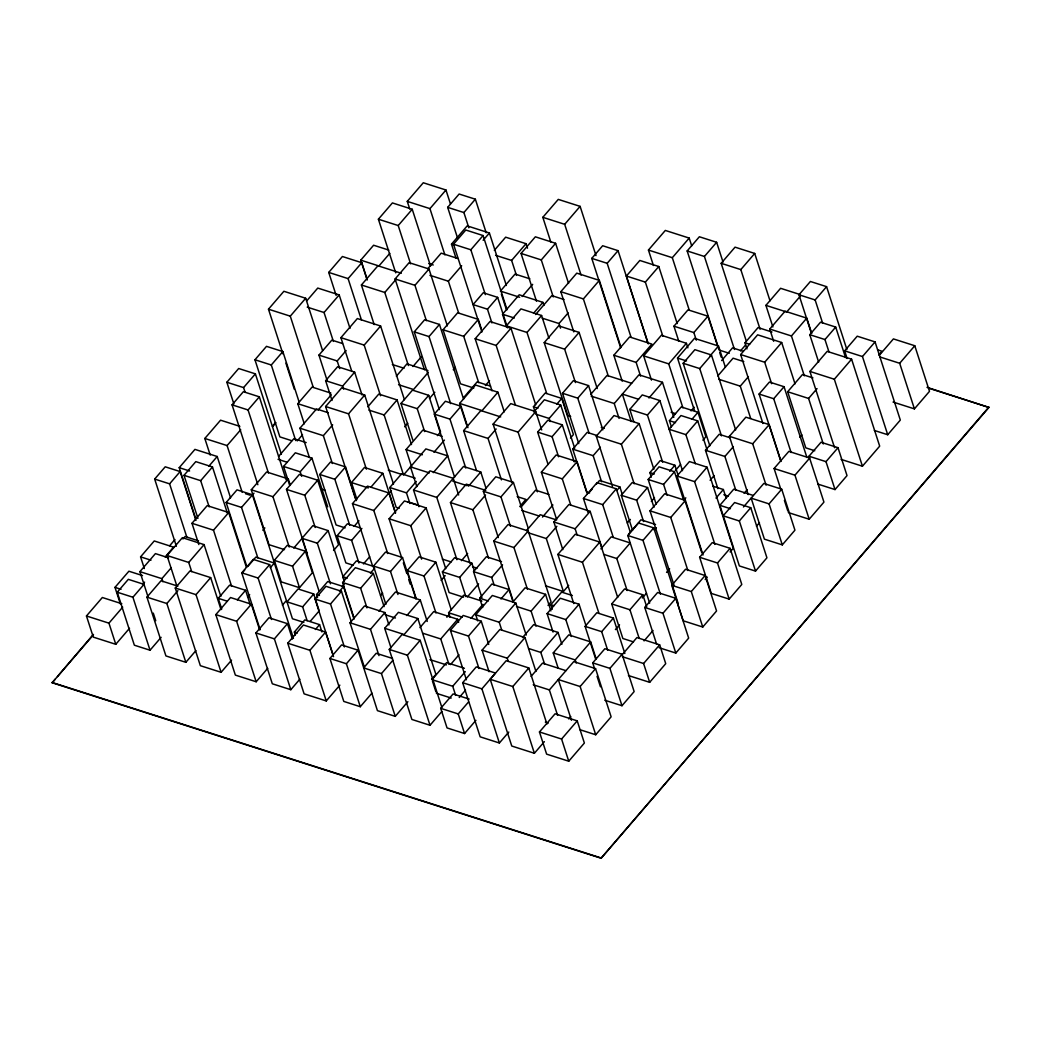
<?xml version="1.0" encoding="UTF-8"?>
<svg xmlns="http://www.w3.org/2000/svg" width="1041" height="1041" viewBox="0 0 1041 1041"><rect width="100%" height="100%" fill="white"/><g stroke="black" fill="none" stroke-linecap="round" stroke-linejoin="round"><path stroke-width="1.5" d="M282.918 353.875L268.474 309.19L283.881 291.285L305.69 298.26L322.606 350.648M233.861 403.908L226.86 382.255L238.675 368.514L255.396 373.862L281.382 454.279M313.172 387.044L290.283 316.165L305.69 298.26M336.152 295.397L328.735 272.417L342.411 256.515L361.774 262.709L367.213 279.561M291.753 440.694L279.873 436.895L254.954 359.77L266.496 346.354L282.84 351.572L299.274 402.477M306.666 300.966L317.765 288.071L339.184 294.915L349.997 328.396M176.384 546.278L154.667 479.068L165.22 466.81L180.145 471.573L195.942 520.461M395.71 272.833L378.39 219.209L392.405 202.93L412.236 209.267L430.545 265.949M245.09 392.236L243.581 387.59L255.396 373.862M257.856 484.716L232.065 404.845L243.36 391.715L259.352 396.829L286.145 479.771M409.764 209.085L407.265 201.381L423.284 182.761L445.964 190.009L450.441 203.88M195.539 518.197L179.208 467.669L194.94 449.387L217.205 456.505L230.555 497.845M210.191 455.06L204.83 438.469L220.562 420.187L239.846 426.355M367.135 279.912L360.759 260.159L373.602 245.234L388.761 250.074M295.709 440.577L271.298 364.988L282.84 351.572M186.873 537.299L169.605 483.844L180.145 471.573M361.448 319.964L348.097 278.611L361.774 262.709M410.596 263.854L398.222 225.546L412.236 209.267M197.92 518.418L184.01 475.334L195.799 461.631L212.481 466.967L227.38 513.122M333.393 341.422L324.05 312.508L339.184 294.915M268.396 472.926L248.057 409.959L259.352 396.829M374.187 324.584L361.409 284.987L377.922 265.78L401.305 273.262M389.815 253.34L378.937 265.976L360.759 260.159M444.884 254.889L429.946 208.629L445.964 190.009M208.812 466.251L217.205 456.505M242.202 492.354L227.094 445.574L240.718 429.738M209.137 506.824L200.692 480.669L212.481 466.967M129.526 628.296L115.772 644.301L93.287 637.118L86.455 615.973L102.343 597.508L121.823 603.741M144.348 568.542L140.574 556.857L154.237 540.969L173.587 547.163L165.181 556.935M120.34 603.91L114.991 587.371L128.902 571.223L142.513 575.569M327.329 381.097L318.936 355.111L331.832 340.121L342.489 343.517M457.52 237.869L447.669 207.354L459.133 194.029L475.36 199.208L486.199 232.768M150.034 650.222L134.354 645.199L117.243 592.225L128.316 579.343L143.996 584.365L132.923 597.235L150.034 650.222L161.108 637.339M351.819 371.429L340.914 337.674L357.349 318.559L380.616 326.002L404.415 399.666M147.9 596.467L139.91 571.639L155.421 553.617L168.59 557.82M424.39 369.672L395.099 278.962L409.126 262.657L428.983 268.994L447.357 325.885M408.397 365.56L384.793 292.469L396.14 279.261M926.997 387.33L988.95 407.434L601.099 858.239L52.154 682.766L93.378 634.398M169.683 545.718L174.979 539.563M272.469 426.237L275.644 422.542M52.154 682.766L55.329 679.07M57.45 676.598L93.482 634.724M272.573 426.563L275.748 422.867M198.857 544.573L191.986 523.311L207.198 505.64L228.708 512.523L246.366 567.189M115.772 644.301L108.941 623.156L122.695 607.163M176.866 585.992L167.015 555.504L182.37 537.677L204.088 544.612L220.822 596.428M304.297 423.817L297.791 403.7L312.092 387.083L330.869 393.095M142.617 584.43L144.595 582.127M182.956 538.991L185.077 536.531L198.545 540.839M468.827 227.797L463.896 212.546L475.36 199.208M339.665 368.592L337.193 360.954L346.132 350.57M332.027 400.473L325.625 380.681L337.648 366.705L354.656 372.144L362.034 394.994M246.86 566.642L226.144 502.491L237.01 489.856L252.403 494.774L274.603 563.506M427.877 268.604L441.176 253.158L458.079 258.558M162.851 581.711L161.862 578.653L171.166 567.839M426.368 320.667L414.943 285.312L428.983 268.994M195.903 650.612L185.845 662.31L165.922 655.934L146.937 597.144L161.017 580.774L177.868 586.161M380.538 395.749L364.181 345.105L380.616 326.002M455.971 258.025L451.495 244.141L467.188 225.884L489.4 232.989L506.355 285.468M481.918 332.014L453.525 244.232L465.769 230.009L483.089 235.552L507.058 309.789M309.424 457.572L299.938 428.202L316.49 408.957L328.201 412.704M231.649 586.369L213.509 530.194L228.708 512.523M318.026 410.167L331.298 394.734M278.559 456.478L293.887 438.651L306.184 442.581M191.687 571.587L188.733 562.452L204.088 544.612M284.505 549.635L269.02 544.69L251.284 489.79L266.613 471.976L288.292 478.912L290.257 485.015M343.621 389.165L342.632 386.107L354.656 372.144M355.397 498.678L325.625 406.524L341.812 387.707L364.714 395.033L393.498 484.117M297.258 440.89L302.502 434.8M257.817 557.82L241.525 507.409L253.991 493.161M231.57 660.137L221.095 672.304L200.353 665.68L175.265 588.022L189.93 570.989L210.672 577.612L221.004 609.597M289.476 484.729L283.568 466.459L295.319 452.809L311.949 458.118L327.681 506.824M485.34 294.629L470.844 249.775L483.089 235.552M185.845 662.31L166.859 603.507L177.92 590.65M483.128 240.289L489.4 232.989M458.717 313.185L448.385 281.226L461.684 265.767M332.352 463.518L323.361 435.685L332.678 424.858M439.341 409.581L414.24 331.858L424.689 319.717L439.471 324.441L463.583 399.119M289.229 547.045L272.963 496.713L288.292 478.912M366.393 469.14L348.54 413.837L364.714 395.033M301.682 476.349L300.198 471.781L311.949 458.118M221.095 672.304L196.02 594.658L210.672 577.612M307.316 553.89L286.483 489.4L299.405 474.384L317.7 480.226L338.533 544.716L333.562 550.494M494.332 250.334L505.653 237.179L526.03 243.698L527.488 248.187M367.824 406.797L378.768 394.071L397.076 399.926L411.494 444.572M450.675 403.635L429.022 336.581L439.471 324.441M262.853 530.259L264.869 527.917M396.361 376.178L406.953 363.869L427.916 370.583M473.798 388.046L460.512 383.804L443.05 329.763L457.663 312.781L478.326 319.392L481.319 328.657M345.144 527.865L336.087 524.976L319.782 474.475L330.439 462.074L345.534 466.902L356.412 500.565M412.965 366.523L421.228 356.92M550.78 241.941L542.829 217.322L558.262 199.391L580.11 206.365L596.012 255.592M315.189 527.501L304.779 495.243L317.7 480.226M221.746 609.128L218.259 598.328L229.567 585.185L245.585 590.299L250.061 604.183M260.107 629.623L241.759 572.823L253.301 559.407L269.632 564.625L293.445 638.315M242.735 572.342L244.752 570M247.771 566.486L255.813 557.143L274.317 563.051L286.418 600.514L282.397 605.185M516.466 275.41L511.625 260.432L526.03 243.698M536.492 301.252L521.047 253.444L535.36 236.814L555.608 243.295L568.555 283.386M433.316 472.627L447.721 455.88L425.873 448.905L403.531 474.995L384.142 414.969L397.076 399.926M267.719 668.322L256.164 681.751L235.357 675.102L215.825 614.619L230.529 597.534L251.336 604.183L259.638 629.883M349.698 525.211L334.864 479.302L345.534 466.902M412.822 440.109L400.993 403.479L412.47 390.128L428.71 395.333L440.538 431.963L437.415 435.606M428.358 372.288L413.537 389.503L398.56 384.715M478.691 382.685L463.726 336.36L478.326 319.392M237.348 599.863L245.585 590.299M487.474 309.203L497.663 297.375L483.245 292.768L473.069 304.597L487.474 309.203L491.899 322.918M271.48 619.486L258.09 578.041L269.632 564.625M274.304 560.37L287.186 545.393L305.429 551.223L312.378 572.719L299.483 587.697L281.239 581.867L274.304 560.37L292.547 566.2L299.483 587.697M581.073 275.071L564.677 224.309L580.11 206.365M270.296 567.735L274.317 563.051M247.641 597.027L249.671 594.671M553.252 296.932L541.294 259.925L555.608 243.295M293.77 548.06L301.929 538.561M318.988 590.937L301.981 538.314L312.821 525.705L328.162 530.611L344.194 580.24M356.881 499.303L351.468 482.556L364.454 467.461L382.841 473.33L395.619 512.927M492.003 390.804L475.177 338.741L489.999 321.513L510.962 328.214L535.699 404.793M424.624 431.573L417.233 408.671L428.71 395.333M256.164 681.751L236.632 621.269L251.336 604.183M453.251 369.776L455.268 367.447M404.689 426.784L407.773 423.206M429.517 398.417L434.813 392.275M505.991 324.987L502.517 314.239L519.238 294.785L542.921 302.358L543.909 305.429M522.192 296.516L532.667 284.349M292.547 566.2L305.429 551.223M330.439 583.819L317.323 543.207L328.162 530.611M372.808 566.707L352.457 503.675L367.538 486.134L388.905 492.953L395.359 512.94M370.843 487.266L382.841 473.33M454.605 477.22L434.318 414.123L445.379 401.266L461.033 406.263L467.943 427.656M411.833 467.435L406.055 449.569L422.815 430.102L442.074 436.257M515.438 405.17L496.154 345.443L510.962 328.214M353.12 565.211L345.859 562.882L337.089 535.725L347.356 523.792L360.433 527.969M299.86 679.187L290.816 689.702L272.313 683.781L255.891 632.941L268.955 617.755L287.459 623.663L292.43 639.07M533.513 313.289L542.921 302.358M303.842 622.388L292.443 618.744L286.991 601.841L298.064 588.959L313.731 593.969L319.197 610.885L310.14 621.425M463.57 397.688L477.181 381.852L490.532 386.12M535.568 314.538L551.834 295.631L564.053 299.548M466.485 424.624L459.641 403.44L475.49 385.014L497.91 392.197L504.273 411.859M354.083 526.421L358.937 520.786M399.21 508.281L396.166 507.318L389.776 487.526L401.579 473.824L415.229 478.183M465.769 468.021L449.972 419.133L461.033 406.263M573.786 331.884L560.813 291.701L576.766 273.158L599.343 280.38L620.8 346.835M387.72 553.552L373.81 510.506L388.905 492.953M527.006 332.443L541.593 315.501L520.955 308.904L506.381 325.846L527.006 332.443L546.694 393.407M388.423 494.241L391.455 490.714M620.67 347.824L591.782 258.389L602.661 245.741L618.055 250.66L647.931 343.179M358.924 562.999L351.624 540.37L361.891 528.438M485.353 385.56L489.53 380.707M433.967 452.275L444.429 440.109M290.816 689.702L274.395 638.862L287.459 623.663M307.134 620.683L302.658 606.851L313.731 593.969M317.544 597.612L316.555 594.541L327.72 581.555L343.517 586.604L353.94 618.861M332.86 654.242L315.033 599.03L325.976 586.317L341.461 591.262L351.364 621.932M409.92 503.519L406.471 492.861L416.296 481.449M631.08 337.323L607.176 263.308L618.055 250.66M476.518 470.545L463.622 430.623L480.864 410.583L500.708 416.921M418.924 506.681L413.524 489.973L429.972 470.87L453.238 478.3L458.639 495.009M497.91 392.197L482.074 410.609L459.641 403.44M401.865 558.301L389.1 518.782L404.429 500.968L426.107 507.904L445.743 568.698M560.5 328.162L559.004 323.53L568.152 312.899M295.306 634.984L294.356 632.043L304.805 619.902L319.587 624.639L321.955 631.965M344.233 581.099L342.814 576.701L356.412 560.904L374.174 566.577M570.663 416.439L567.748 415.502L544.209 342.645L558.653 325.859L579.095 332.391L597.235 388.553M608.347 376.191L583.389 298.923L599.343 280.38M339.847 685.16L326.262 700.931L304.102 693.853L287.745 643.208L303.412 625.003L325.573 632.095L333.51 656.637M354.278 618.679L342.593 582.505L355.345 567.683L373.381 573.448L384.09 606.617M342.203 586.682L344.181 584.391M339.457 591.327L343.517 586.604M363.465 563.949L369.633 556.792M344.389 646.916L330.517 603.988L341.461 591.262M315.41 629.493L319.587 624.639M511.886 482.269L493.109 424.142L510.767 403.622L535.764 411.611L541.697 429.959M385.899 604.418L373.511 566.057L385.521 552.094L402.529 557.534L415.919 598.965M421.592 559.147L410.792 525.718L426.107 507.904M370.427 573.136L374.604 568.269M653.423 265.494L648.439 250.061L665.316 230.438L689.194 238.077L691.692 245.793M648.309 343.894L626.396 276.047L639.812 260.458L658.784 266.522L677.21 323.582M456.908 559.694L436.791 497.416L463.505 466.459L480.76 471.976L486.121 488.593M575.439 382.567L564.651 349.177L579.095 332.391M501.424 479.875L488.034 438.43L496.154 428.996M366.966 607.866L360.628 588.269L373.381 573.448M326.262 700.931L309.919 650.3L325.573 632.095M397.948 594.515L390.518 571.496L402.529 557.534M470.038 563.233L450.454 502.582L466.303 484.156L485.744 490.376M534.905 411.26L533.434 406.745L545.159 393.108L561.75 398.417L573.435 434.591L570.507 438.001M364.506 667.632L350.023 622.791L364.48 605.992L384.949 612.537L388.944 624.899M468.567 486.16L480.76 471.976M662.805 336.074L645.368 282.111L658.784 266.522M533.851 412.002L544.365 399.796L560.722 405.027L574.697 448.255M537.377 491.781L518.106 432.132L535.764 411.611M380.551 595.582L382.646 593.149M689.272 310.179L672.317 257.7L689.194 238.077M371.936 693.163L360.29 706.709L343.79 701.426L329.919 658.472L341.565 644.926L358.052 650.196L377.428 710.652L395.255 716.351L407.864 701.699M416.14 598.354L407.187 570.637L419.068 556.831L435.88 562.205L451.3 609.935M578.77 443.622L562.504 393.264L573.292 380.72L588.568 385.612L602.856 429.855M729.26 353.289L719.175 350.075L687.164 250.946L699.37 236.762L716.637 242.293L723.04 262.111M556.87 404.09L561.75 398.417M378.937 611.197L395.45 592.004L420.265 599.941L427.213 621.451M498.288 537.559L483.336 491.274L495.789 476.804L513.421 482.438L528.373 528.724M550.168 421.54L549.167 418.456L560.722 405.027M548.1 464.481L537.637 432.093L547.839 420.226L562.283 424.845L574.242 461.866M488.554 558.275L472.887 509.752L485.561 495.009M378.976 655.622L370.492 629.337L384.949 612.537M360.29 706.709L346.406 663.742L358.052 650.196M622.193 381.162L613.839 355.267L629.597 336.959L651.887 344.09L636.142 362.398L640.566 376.1M435.945 612.967L423.999 576.011L435.88 562.205M589.115 433.251L577.768 398.156L588.568 385.612M734.478 349.49L704.432 256.476L716.637 242.293M391.039 647.905L384.702 628.296L398.43 612.329L417.857 618.549L435.893 674.36L431.664 679.279M558.562 456.765L552.081 436.7L562.283 424.845M510.428 526.226L500.968 496.908L513.421 482.438M590.663 394.461L607.033 375.437L631.653 383.309M463.492 597.17L449.1 592.563L442.412 571.873L454.618 557.677L471.898 563.207L474.293 570.598M406.862 615.53L420.265 599.941M441.098 580.384L445.184 575.634M461.462 560.67L467.63 553.5M556.584 519.329L541.359 472.172L556.154 454.982L577.091 461.67L587.41 493.616M746.345 341.253L721.166 263.308L735.05 247.159L754.712 253.444L770.015 300.823M441.839 711.523L430.011 725.265L411.885 719.461L389.256 649.415L402.073 634.529L420.187 640.319L441.839 707.333M651.484 380.121L643.65 355.866L661.36 335.28L686.422 343.283L687.893 347.837M417.857 618.549L404.129 634.503L384.702 628.296M678.836 341.357L673.943 326.197L688.023 309.841L707.945 316.204L717.743 346.523M519.758 506.538L525.913 499.394L517.208 496.609M465.9 596.61L459.693 577.404L471.898 563.207M520.994 507.123L535.568 490.181L548.841 494.423M589.531 493.057L586.617 492.12L572.745 449.152L587.176 432.379L597.378 435.645M513.2 601.178L493.798 541.112L508.047 524.56L528.203 531.001L551.079 601.854L548.034 605.407M419.939 627.606L433.707 611.601L457.689 619.278L458.652 622.258M395.255 716.351L381.461 673.605L393.004 660.189M619.057 418.391L614.255 403.518L638.966 374.799L662.466 382.307L673.787 417.376M481.931 597.612L473.538 571.652L486.368 556.74L501.502 561.58M430.011 725.265L407.382 655.205L420.187 640.319M612.472 486.368L596.272 436.192L614.021 415.567L639.135 423.596L653.865 469.205M760.073 329.203L740.815 269.593L754.712 253.444M570.65 504.729L562.296 478.873L577.091 461.67M449.998 617.131L448.58 612.746L463.635 595.244L481.905 601.086M446.849 617.235L449.816 613.787M696.325 340.147L693.866 332.573L707.945 316.204M467.396 596.909L478.587 583.897M682.922 407.838L668.712 363.869L686.422 343.283M633.722 421.579L629.792 409.399L642.245 394.929L659.877 400.564L682.506 470.675M526.46 530.65L540.175 514.696L556.61 519.953M527.397 589.141L513.955 547.553L528.203 531.001M601.594 481.762L593.162 455.685L600.384 447.292M694.698 411.247L677.522 358.065L694.49 338.351L718.511 346.028L725.382 367.291M542.491 517.091L552.901 504.976M494.163 585.081L491.703 577.456L502.556 564.834M448.944 664.353L440.746 638.966L457.689 619.278M648.972 397.987L662.466 382.307M466.394 679.747L450.415 630.299L463.193 615.452L481.254 621.23L488.736 644.418M482.647 607.489L479.654 598.211L491.833 584.04L509.075 589.557L513.07 601.932M709.845 445.86L683.169 363.283L694.881 349.685L711.445 354.981L735.636 429.907M470.896 618.393L482.933 604.392M562.804 549.635L553.864 521.983L568.893 504.521L590.156 511.326L602.062 548.191M634.151 483.753L621.386 444.221L639.135 423.596M477.728 620.878L475.75 614.763L492.328 595.491L515.802 602.986L526.186 635.101M662.662 462.243L647.424 415.034L659.877 400.564M568.685 585.367L563.415 591.509L546.317 538.561L556.87 526.291M587.931 512.354L583.441 498.483L597.053 482.66L616.298 488.815L630.247 532.003M589.336 492.341L592.407 488.776M596.506 484.013L599.577 480.435L619.876 486.928L622.258 494.306M478.977 668.53L468.489 636.077L481.254 621.23M500.955 598.991L509.075 589.557M710.027 355.879L718.511 346.028M721.465 435.867L699.734 368.579L711.445 354.981M450.493 664.613L458.964 654.776M772.89 326.965L765.916 305.364L780.594 288.305L799.865 294.473M577.117 534.931L575.139 528.789L590.156 511.326M512.732 602.192L525.106 587.814L545.549 594.346L550.897 610.898M671.406 426.797L669.428 420.681L681.243 406.94L697.977 412.288L705.876 436.752L702.922 440.187M721.634 360.563L732.552 347.863L743.092 351.233M501.697 629.909L499.225 622.271L515.802 602.986M573.76 603.572L557.885 554.411L575.244 534.241L599.811 542.088L617.677 597.391M613.162 537.026L602.7 504.638L616.298 488.815M616.806 490.493L619.876 486.928M746.97 348.917L745.005 342.788L758.082 327.577L771.98 332.014M717.796 375.944L733.072 358.182L743.795 361.617M489.062 671.731L482.087 650.157L499.849 629.519L524.989 637.56L535.933 671.445M740.515 350.869L745.603 344.948M455.659 695.388L452.718 686.266L465.275 671.666M691.068 410.883L694.191 407.252M762.936 423.518L740.658 354.565L757.64 334.825L781.674 342.515L795.038 383.882M632.564 530.311L621.256 495.269L632.147 482.608L647.567 487.539L653.956 507.344M475.919 720.333L464.572 733.528L447.044 727.932L440.707 708.335L453.095 693.944L469.153 699.084M499.381 742.988L480.161 736.833L462.672 682.701L476.257 666.917L495.477 673.059L481.905 688.843L499.381 742.988L508.789 732.057M692.07 419.159L697.977 412.288M811.355 333.172L798.954 294.772L810.392 281.486L826.58 286.652L846.919 349.62M773.697 341.292L769.741 329.034L785.07 311.207L806.775 318.143L811.733 333.471M800.308 296.164L786.684 312.001L765.916 305.364M651.341 477.116L649.883 472.614L660.241 460.577L674.893 465.262L678.277 475.776M535.972 626.188L531.105 611.132L545.549 594.346M459.224 697.509L465.509 690.209M685.889 434.644L697.717 420.889L680.97 415.541L669.142 429.282L685.889 434.644L695.297 463.765M656.155 504.156L648.179 479.485L659.07 466.823L674.477 471.755L683.443 499.511M598.822 612.954L582.453 562.27L599.811 542.088M643.559 521.528L636.676 500.2L647.567 487.539M522.53 637.573L533.669 624.626L558.028 632.408L561.88 644.34M552.29 609.258L550.819 604.704L561.646 592.108L572.381 595.543M464.572 733.528L458.235 713.931L468.554 701.946M750.691 418.417L740.268 386.146L748.414 376.673M600.891 548.854L611.223 536.857L630.221 542.934L616.793 558.536L627.137 590.533M822.585 322.983L815.142 299.951L826.58 286.652M508.229 661.282L507.227 658.198L524.989 637.56M544.378 741.66L534.384 753.268L511.769 746.033L490.207 679.292L506.186 660.723L528.802 667.945L546.941 724.081M553.057 632.069L547.098 613.617L560.318 598.237L579.043 604.222L586.005 625.758M669.714 471.287L674.893 465.262M771.615 383.7L764.693 362.242L781.674 342.515M627.307 522.998L630.378 519.433M675.349 470.545L680.528 464.52M667.073 495.204L663.585 484.403L674.477 471.755M804.316 375.827L791.446 335.97L806.775 318.143M651.341 501.411L654.477 497.78M701.725 552.55L677.001 476.023L689.441 461.566L707.047 467.201L733.241 548.321L730.131 551.925M628.621 534.163L640.97 519.81L655.544 524.469M649.649 603.129L627.801 535.503L638.549 523.011L653.748 527.878L678.068 603.181M673.995 585.133L650 510.832L664.652 493.798L685.407 500.435L703.039 555.009M717.887 488.658L705.473 450.246L719.201 434.279L729.663 437.636M818.655 362.138L809.781 334.695L820.516 322.216L835.702 327.069L845.552 357.57M780.451 460.174L759.084 394.045L769.429 382.034L784.055 386.718L806.905 457.441M571.288 636.519L565.823 619.603L579.043 604.222M544.664 664.353L540.813 652.421L558.028 632.408M534.384 753.268L512.823 686.526L528.802 667.945M748.206 494.579L729.39 436.322L745.863 417.181L769.182 424.624L781.075 461.423M660.384 594.151L643 540.357L653.748 527.878M714.881 544.404L694.607 481.645L707.047 467.201M654.334 530.181L656.39 527.787M531.092 676.403L542.491 663.156L565.94 670.651M683.703 500.266L685.811 497.819M558.21 668.296L553.239 652.915L568.75 634.893L590.689 641.907L596.155 658.836M687.88 570.533L670.742 517.468L685.407 500.435M791.108 452.549L773.723 398.729L784.055 386.718M828.909 351.741L824.966 339.548L835.702 327.069M735.831 490.259L724.9 456.452L733.358 446.641M710.118 480.265L714.061 475.685M595.556 658.732L585.107 626.383L596.818 612.759L613.396 618.068L624.847 653.501M814.765 450.74L805.786 447.864L787.66 391.754L802.455 374.552L812.917 377.896M834.57 447.721L809.924 371.429L827.166 351.377L851.59 359.184L879.684 446.16L862.429 466.212L841.063 459.38M633.514 641.907L622.869 638.51L611.705 603.923L624.587 588.946L642.817 594.775L646.708 606.799M766.085 485.171L752.708 443.778L769.182 424.624M557.586 715.362L549.375 689.923L573.734 661.634L595.556 668.608L611.132 716.833L595.712 734.751L579.72 729.637M576.18 663L575.192 659.929L590.689 641.907M716 498.092L723.365 489.517L712.929 486.186M607.658 650.17L601.685 631.679L613.396 618.068M847.101 358.507L844.628 350.843L857.224 336.191L875.065 341.903L900.322 420.083L887.713 434.735L874.336 430.454M823.288 443.947L808.597 398.443L817.055 388.618M639.161 638.328L629.935 609.753L642.817 594.775M755.519 571.093L739.331 520.981L723.17 515.815L734.595 502.543L750.743 507.709L766.931 557.82L755.519 571.093L739.357 565.927L719.878 505.314L733.736 489.218L753.346 495.477M642.336 598.028L646.461 593.227M615.426 629.584L619.512 624.834M666.552 572.381L669.636 568.802M862.429 466.212L834.335 379.236L851.59 359.184M594.645 668.842L592.719 662.87L604.873 648.738L622.089 654.242L634.151 691.575L621.984 705.72L604.769 700.216M656.624 644.184L644.769 607.45L657.613 592.498L675.817 598.315L688.661 638.12L675.817 653.058L659.135 647.723M744.081 493.343L747.256 489.66M539.459 731.966L555.087 713.788L577.221 720.866L584.378 743.04L568.75 761.205L546.616 754.139L539.459 731.966L561.58 739.032L568.75 761.205M887.713 434.735L862.468 356.543L875.065 341.903M595.712 734.751L580.136 686.526L595.556 668.608M671.744 585.315L685.551 569.258L705.108 575.504L716.559 610.976L702.753 627.033L683.195 620.774L671.744 585.315L691.289 591.561L702.753 627.033M799.904 437.246L801.895 434.917M780.971 489.777L774.101 468.515L788.844 451.378L809.703 458.053L794.96 475.177L809.195 519.238L823.938 502.113L809 456.218L821.011 442.256L838.005 447.695L847.023 475.607L835.012 489.569L818.018 484.143M699.63 557.273L712.252 542.608L730.118 548.321L741.791 584.456L729.168 599.122L711.302 593.422L699.63 557.273L717.496 562.986L729.168 599.122M743.456 506.993L763.808 483.466L781.7 489.192L794.934 530.181L782.298 544.872L764.406 539.16L751.173 498.158L769.065 503.883L782.298 544.872M878.916 354.786L881.974 351.233L877.641 349.854M621.984 705.72L609.922 668.374L622.089 654.242M879.333 355.28L893.412 338.911L914.779 345.742L929.496 391.338L914.414 408.879L893.061 402.06M621.867 655.075L636.923 637.573L659.656 644.834L665.733 663.651L649.675 682.323L628.452 675.544M568.711 718.915L570.78 716.507M739.331 520.981L750.743 507.709M675.817 653.058L662.961 613.266L675.817 598.315M644.08 640.879L653.006 630.508M561.58 739.032L577.221 720.866M691.289 591.561L705.108 575.504M717.496 562.986L730.118 548.321M769.065 503.883L781.7 489.192M705.212 579.59L707.307 577.156M756.469 526.226L759.436 522.777M914.414 408.879L899.684 363.283L914.779 345.742M649.675 682.323L643.598 663.507L659.656 644.834M835.012 489.569L826.007 461.657L838.005 447.695M601.099 858.239L988.846 407.109M687.164 250.946L704.432 256.476M721.166 263.308L740.815 269.593M798.954 294.772L815.142 299.951M648.439 250.061L672.317 257.7M542.829 217.322L564.677 224.309M447.669 207.354L463.896 212.546M591.782 258.389L607.176 263.308M407.265 201.381L429.946 208.629M879.853 356.946L899.684 363.283M626.396 276.047L645.368 282.111M809.781 334.695L824.966 339.548M844.628 350.843L862.468 356.543M769.741 329.034L791.446 335.97M521.047 253.444L541.294 259.925M928.65 388.15L988.95 407.434M495.62 255.318L511.625 260.432M378.39 219.209L398.222 225.546M453.525 244.232L470.844 249.775M451.495 244.141L454.449 245.077M745.005 342.788L749.624 344.272M529.869 278.806L515.061 274.069L500.409 291.103L519.667 297.258M673.943 326.197L693.866 332.573M560.813 291.701L583.389 298.923M809.924 371.429L834.335 379.236M740.658 354.565L764.693 362.242M428.697 263.542L433.238 264.987M429.946 275.318L448.385 281.226M787.66 391.754L808.597 398.443M677.522 358.065L686.526 360.941M542.192 318.156L559.004 323.53M683.169 363.283L699.734 368.579M718.824 379.288L740.268 386.146M643.65 355.866L668.712 363.869M759.084 394.045L773.723 398.729M395.099 278.962L414.943 285.312M502.517 314.239L514.345 318.012M613.839 355.267L636.142 362.398M328.735 272.417L348.097 278.611M544.209 342.645L564.651 349.177M361.409 284.987L384.793 292.469M475.177 338.741L496.154 345.443M443.05 329.763L463.726 336.36M638.523 399.263L622.362 394.097L631.223 421.54M671.107 412.223L675.531 413.641M809 456.218L826.007 461.657M414.24 331.858L429.022 336.581M729.39 436.322L752.708 443.778M669.428 420.681L675.518 422.62M591.184 396.14L614.255 403.518M629.792 409.399L647.424 415.034M307.225 307.134L324.05 312.508M562.504 393.264L577.768 398.156M774.101 468.515L794.96 475.177M268.474 309.19L290.283 316.165M705.473 450.246L724.9 456.452M340.914 337.674L364.181 345.105M601.269 427.357L604.34 428.345M533.434 406.745L537.963 408.189M392.34 364.519L404.025 368.254M535.777 414.175L549.167 418.456M596.272 436.192L621.386 444.221M318.936 355.111L337.193 360.954M677.001 476.023L694.607 481.645M537.637 432.093L552.081 436.7M788.336 512.575L809.195 519.238M723.859 494.709L728.336 496.141M649.883 472.614L654.282 474.019M572.745 449.152L593.162 455.685M493.109 424.142L518.106 432.132M648.179 479.485L663.585 484.403M400.993 403.479L417.233 408.671M434.318 414.123L449.972 419.133M719.878 505.314L730.444 508.698M325.625 380.681L342.632 386.107M254.954 359.77L271.298 364.988M463.622 430.623L488.034 438.43M368.878 410.089L384.142 414.969M621.256 495.269L636.676 500.2M541.359 472.172L562.296 478.873M325.625 406.524L348.54 413.837M650 510.832L670.742 517.468M297.791 403.7L316.581 409.699M226.86 382.255L243.581 387.59M583.441 498.483L602.7 504.638M406.055 449.569L422.36 454.774M232.065 404.845L248.057 409.959M299.938 428.202L323.361 435.685M627.801 535.503L643 540.357M429.373 472.9L410.44 466.836L416.842 486.654M452.744 481.098L467.123 485.692M483.336 491.274L500.968 496.908M521.853 510.493L539.537 516.141M553.864 521.983L575.139 528.789M388.28 470.116L402.008 474.514M413.524 489.973L436.791 497.416M450.454 502.582L472.887 509.752M603.637 554.332L616.793 558.536M389.776 487.526L406.471 492.861M528.386 532.823L546.317 538.561M351.468 482.556L368.319 487.943M278.051 459.341L287.277 462.295M407.656 501.723L418.404 505.158M319.782 474.475L334.864 479.302M204.83 438.469L227.094 445.574M283.568 466.459L300.198 471.781M557.885 554.411L582.453 562.27M493.798 541.112L513.955 547.553M320.875 488.958L325.273 490.363M352.457 503.675L373.81 510.506M389.1 518.782L410.792 525.718M286.483 489.4L304.779 495.243M644.769 607.45L662.961 613.266M611.705 603.923L629.935 609.753M251.284 489.79L272.963 496.713M179.208 467.669L189.605 470.987M545.484 585.771L563.415 591.509M245.494 493.707L250.139 495.191M472.51 566.746L476.999 568.178M184.01 475.334L200.692 480.669M442.386 559.134L451.104 561.919M473.538 571.652L491.703 577.456M337.089 535.725L351.624 540.37M550.819 604.704L553.877 605.68M154.667 479.068L169.605 483.844M226.144 502.491L241.525 507.409M442.412 571.873L459.693 577.404M547.098 613.617L565.823 619.603M585.107 626.383L601.685 631.679M407.187 570.637L423.999 576.011M516.505 606.461L531.105 611.132M301.981 538.314L317.323 543.207M479.654 598.211L488.268 600.956M373.511 566.057L390.518 571.496M622.375 656.715L643.598 663.507M191.986 523.311L213.509 530.194M475.75 614.763L499.225 622.271M342.814 576.701L347.252 578.119M448.58 612.746L462.282 617.118M342.593 582.505L360.628 588.269M592.719 662.87L609.922 668.374M553.239 652.915L575.192 659.929M528.633 648.517L540.813 652.421M450.415 630.299L468.489 636.077M385.209 614.724L395.424 617.99M316.555 594.541L319.418 595.452M241.759 572.823L258.09 578.041M482.087 650.157L507.227 658.198M422.763 633.214L440.746 638.966M315.033 599.03L330.517 603.988M580.136 686.526L558.327 679.552L571.47 720.242M167.015 555.504L188.733 562.452M286.991 601.841L302.658 606.851M350.023 622.791L370.492 629.337M140.574 556.857L150.984 560.188M533.239 684.77L549.375 689.923M464.403 668.296L446.628 662.61L431.989 679.643L452.718 686.266M429.946 659.617L446.433 664.887M490.207 679.292L512.823 686.526M389.256 649.415L407.382 655.205M139.91 571.639L161.862 578.653M218.259 598.328L226.99 601.125M175.265 588.022L196.02 594.658M392.574 658.485L376.217 653.267L363.621 667.906L381.461 673.605M462.672 682.701L481.905 688.843M294.356 632.043L297.323 632.993M215.825 614.619L236.632 621.269M545.328 722.181L548.256 723.118M146.937 597.144L166.859 603.507M114.991 587.371L121.042 589.31M255.891 632.941L274.395 638.862M287.745 643.208L309.919 650.3M329.919 658.472L346.406 663.742M436.4 693.319L451.208 698.043M117.243 592.225L132.923 597.235M440.707 708.335L458.235 713.931M86.455 615.973L108.941 623.156M52.05 682.441L600.995 857.914M784.407 500.422L787.842 511.053M719.695 352.587L721.166 357.128M723.365 489.517L726.202 498.301M697.717 420.889L707.125 450.011M541.593 315.501L548.971 338.364M501.385 294.122L506.264 309.242M497.663 297.375L507.501 327.837M597.053 676.312L600.436 686.774M403.335 562.856L406.771 573.5M408.736 579.577L410.206 584.144M432.47 681.152L435.906 691.797M285.898 363.127L294.356 389.321M153.287 613.123L155.734 620.696"/></g></svg>
